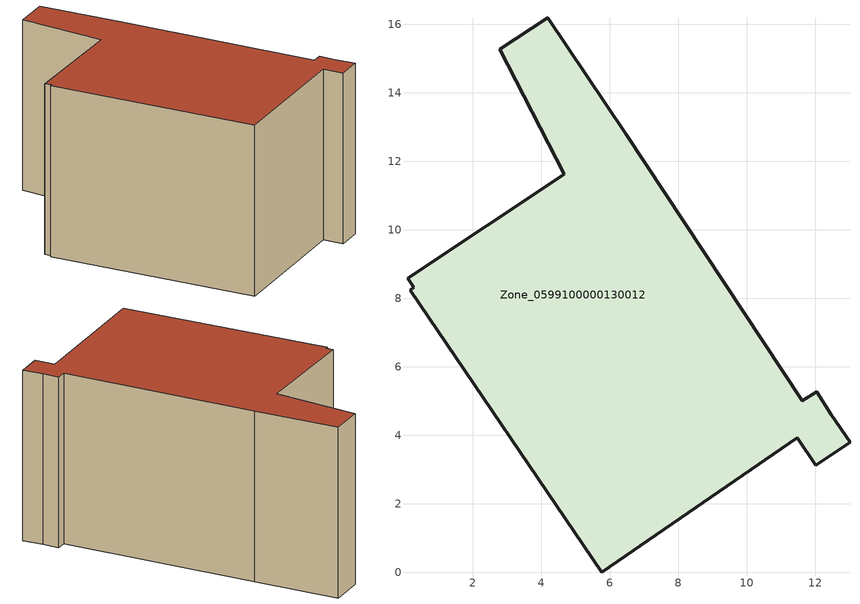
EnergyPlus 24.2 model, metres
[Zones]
Zone_0599100000130012
 floor ground (C_G): 11.48,3.93 5.77,0 0.19,8.24 0.29,8.32 0.1,8.59 4.68,11.63 2.8,15.27 4.2,16.2 6.47,12.81 11.63,5.01 12.05,5.27 12.47,4.61 13.02,3.8 12.02,3.13 z0
 wall outside (C_F): 2.8,15.27 4.68,11.63 0.1,8.59 0.29,8.32 0.19,8.24 5.77,0 11.48,3.93 12.02,3.13 13.02,3.8 12.47,4.61 12.05,5.27 11.63,5.01 6.47,12.81 4.2,16.2 2.8,15.27 z0:8.12
 roof outside (C_R): 0.29,8.32 0.19,8.24 5.77,0 11.48,3.93 12.02,3.13 13.02,3.8 12.47,4.61 12.05,5.27 11.63,5.01 6.47,12.81 4.2,16.2 2.8,15.27 4.68,11.63 0.1,8.59 z8.12
[BUILDING]
Pand.0599100000130012: North Axis=0; Terrain=City; Loads Convergence Tolerance Value=0.04; Temperature Convergence Tolerance Value=0.4; Solar Distribution=FullExterior; Maximum Number of Warmup Days=25; Minimum Number of Warmup Days=1
[Site:Location]
Rotterdam.The.Hague.AP_ZH_NLD Design_Conditions: Latitude=51.96; Longitude=4.45; Time Zone=1; Elevation=-4.5
[SITE:GROUNDTEMPERATURE:BUILDINGSURFACE]
18, 18, 18, 18, 18, 18, 18, 18, 18, 18, 18, 18
[MATERIAL] Thermal Absorptance=0.9; Solar Absorptance=0.7; Visible Absorptance=0.7
Name | Roughness | Thickness | Conductivity | Density | Specific Heat
G.TC.1965-1974 | MediumSmooth | 0.15 | 0.882353 | 540 | 1210
F.TC.1965-1974 | Rough | 0.3 | 0.697674 | 1920 | 840
R.TC.1965-1974 | MediumRough | 0.2 | 0.232558 | 1500 | 1000
[CONSTRUCTION]
C_G: G.TC.1965-1974
C_F: F.TC.1965-1974
C_R: R.TC.1965-1974
[ZONE]
Zone_0599100000130012: Type=1; Multiplier=1; Ceiling Height=Autocalculate; Volume=Autocalculate; Floor Area=autocalculate; Part of Total Floor Area=Yes
[ZONEINFILTRATION:DESIGNFLOWRATE]
Infil_Zone_0599100000130012: Zone or ZoneList or Space or SpaceList=Zone_0599100000130012; Schedule=AlwaysOn; Design Flow Rate Calculation Method=Flow/Area; Flow Rate per Floor Area=0.003; Constant Term Coefficient=1; Temperature Term Coefficient=0; Velocity Term Coefficient=0; Velocity Squared Term Coefficient=0
[HVACTEMPLATE:ZONE:IDEALLOADSAIRSYSTEM]
Zone_0599100000130012: Maximum Heating Supply Air Temperature=50; Minimum Cooling Supply Air Temperature=13; Maximum Heating Supply Air Humidity Ratio=0.0156; Minimum Cooling Supply Air Humidity Ratio=0.0077; Heating Limit=NoLimit; Cooling Limit=NoLimit; Dehumidification Control Type=ConstantSensibleHeatRatio; Cooling Sensible Heat Ratio=0.7; Dehumidification Setpoint=60; Humidification Control Type=None; Humidification Setpoint=30; Outdoor Air Method=None; Outdoor Air Flow Rate per Person=0.00944; Outdoor Air Flow Rate per Zone Floor Area=0; Outdoor Air Flow Rate per Zone=0; Demand Controlled Ventilation Type=None; Outdoor Air Economizer Type=NoEconomizer; Heat Recovery Type=None; Sensible Heat Recovery Effectiveness=0.7; Latent Heat Recovery Effectiveness=0.65
[ZONECONTROL:THERMOSTAT]
ThermostatControl_Zone_0599100000130012: Zone or ZoneList=Zone_0599100000130012; Control Type Schedule=DualSetpointControlType; Control 1=Thermostat_Zone_0599100000130012; Temperature Difference Between Cutout And Setpoint=0
[THERMOSTATSETPOINT:DUALSETPOINT]
Thermostat_Zone_0599100000130012: Heating Setpoint Temperature Schedule=HeatingSetpoint_Zone_0599100000130012; Cooling Setpoint Temperature Schedule=CoolingSetpoint_Zone_0599100000130012
[SCHEDULE:COMPACT]
HeatingSetpoint_Zone_0599100000130012: Through: 12/31, For: AllDays, Until: 24:00, 21
CoolingSetpoint_Zone_0599100000130012: Through: 12/31, For: AllDays, Until: 24:00, 24
DualSetpointControlType: Through: 12/31, For: AllDays, Until: 24:00, 4
AlwaysOn: Through: 12/31, For: AllDays, Until: 24:00, 1
